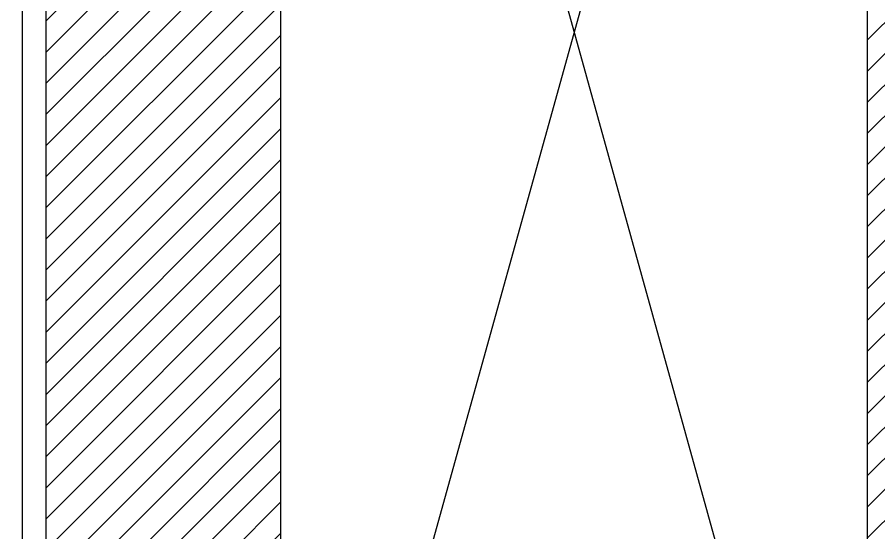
# Model space of a CAD drawing. Header units: inches. Extents: x 258415 to 640093, y 441672 to 945769.
# Drawn here: x 308731 to 309465, y 468188 to 468627 of the extents above; entities that cross this region are included whole.
import ezdxf

# ---------------------------------------------------------------- set-up
doc = ezdxf.new("R2010")
doc.units = ezdxf.units.IN
doc.header["$MEASUREMENT"] = 0
for name, color, linetype in [('CQ Plaster', 1, 'Continuous'), ('CQ Wall plan', 3, 'Continuous'), ('xref grd floor$2$CQ Wall hatch_CHB', 8, 'Continuous')]:
    doc.layers.add(name, color=color, linetype=linetype)
pattern_1 = [(45, (0, 0), (-13.25825215, 13.25825215), [])]

# ---------------------------------------------------------------- blocks, each defined once
blk = doc.blocks.new('ff-12 wall plan')
at = {"layer": 'xref grd floor$2$CQ Wall hatch_CHB'}
h = blk.add_hatch(dxfattribs=at)
h.set_pattern_fill('ANSI31,_O', color=8, scale=150)
h.set_pattern_definition(pattern_1)
h.paths.add_polyline_path([(308955.44, 469614.09), (309555.44, 469614.09), (309555.44, 467714.09), (309455.44, 467714.09), (309455.44, 469514.09), (308955.44, 469514.09)])
h = blk.add_hatch(dxfattribs=at)
h.set_pattern_fill('ANSI31,_O', color=8, scale=150)
h.set_pattern_definition(pattern_1)
h.paths.add_polyline_path([(312635.44, 469204.09), (312635.44, 467298.62), (312435.44, 467298.62), (312435.44, 467514.09), (308955.44, 467514.09), (308955.44, 467298.62), (308755.44, 467298.62), (308755.44, 467614.09), (308408.5, 467614.09), (308408.5, 467814.09), (308755.44, 467814.09), (308755.44, 468804.09), (308955.44, 468804.09), (308955.44, 467714.09), (312435.44, 467714.09), (312435.44, 469204.09)])
at = {"layer": 'CQ Plaster', "elevation": 0}
blk.add_lwpolyline([(308755.44, 469914.09), (308735.44, 469914.09), (308735.44, 467834.09), (308405.44, 467834.09)], dxfattribs=at)
at = {"layer": 'CQ Wall plan'}
for p, q in [((308755.44, 468804.09, 0), (308755.44, 467814.09, 0)), ((308955.44, 468604.56, 0), (308955.44, 467714.09, 0))]:
    blk.add_line(p, q, dxfattribs=at)
at = {"layer": 'CQ Wall plan', "elevation": 0}
for points in [[(308955.44, 467714.09), (309455.44, 467714.09), (309455.44, 469514.09), (308955.44, 469514.09)], [(309455.44, 469514.09), (308955.44, 469514.09), (308955.44, 467714.09), (309455.44, 467714.09)]]:
    blk.add_lwpolyline(points, close=True, dxfattribs=at)
at = {"layer": 'xref grd floor$2$CQ Wall hatch_CHB', "color": 8}
for p, q in [((308955.44, 469514.09, 0), (309455.44, 467714.09, 0)), ((309455.44, 469514.09, 0), (308955.44, 467714.09, 0))]:
    blk.add_line(p, q, dxfattribs=at)

msp = doc.modelspace()

# ---------------------------------------------------------------- block references
at = {"layer": 'CQ Wall plan'}
msp.add_blockref('ff-12 wall plan', (0, 0), dxfattribs=at)

doc.saveas('drawing.dxf')
